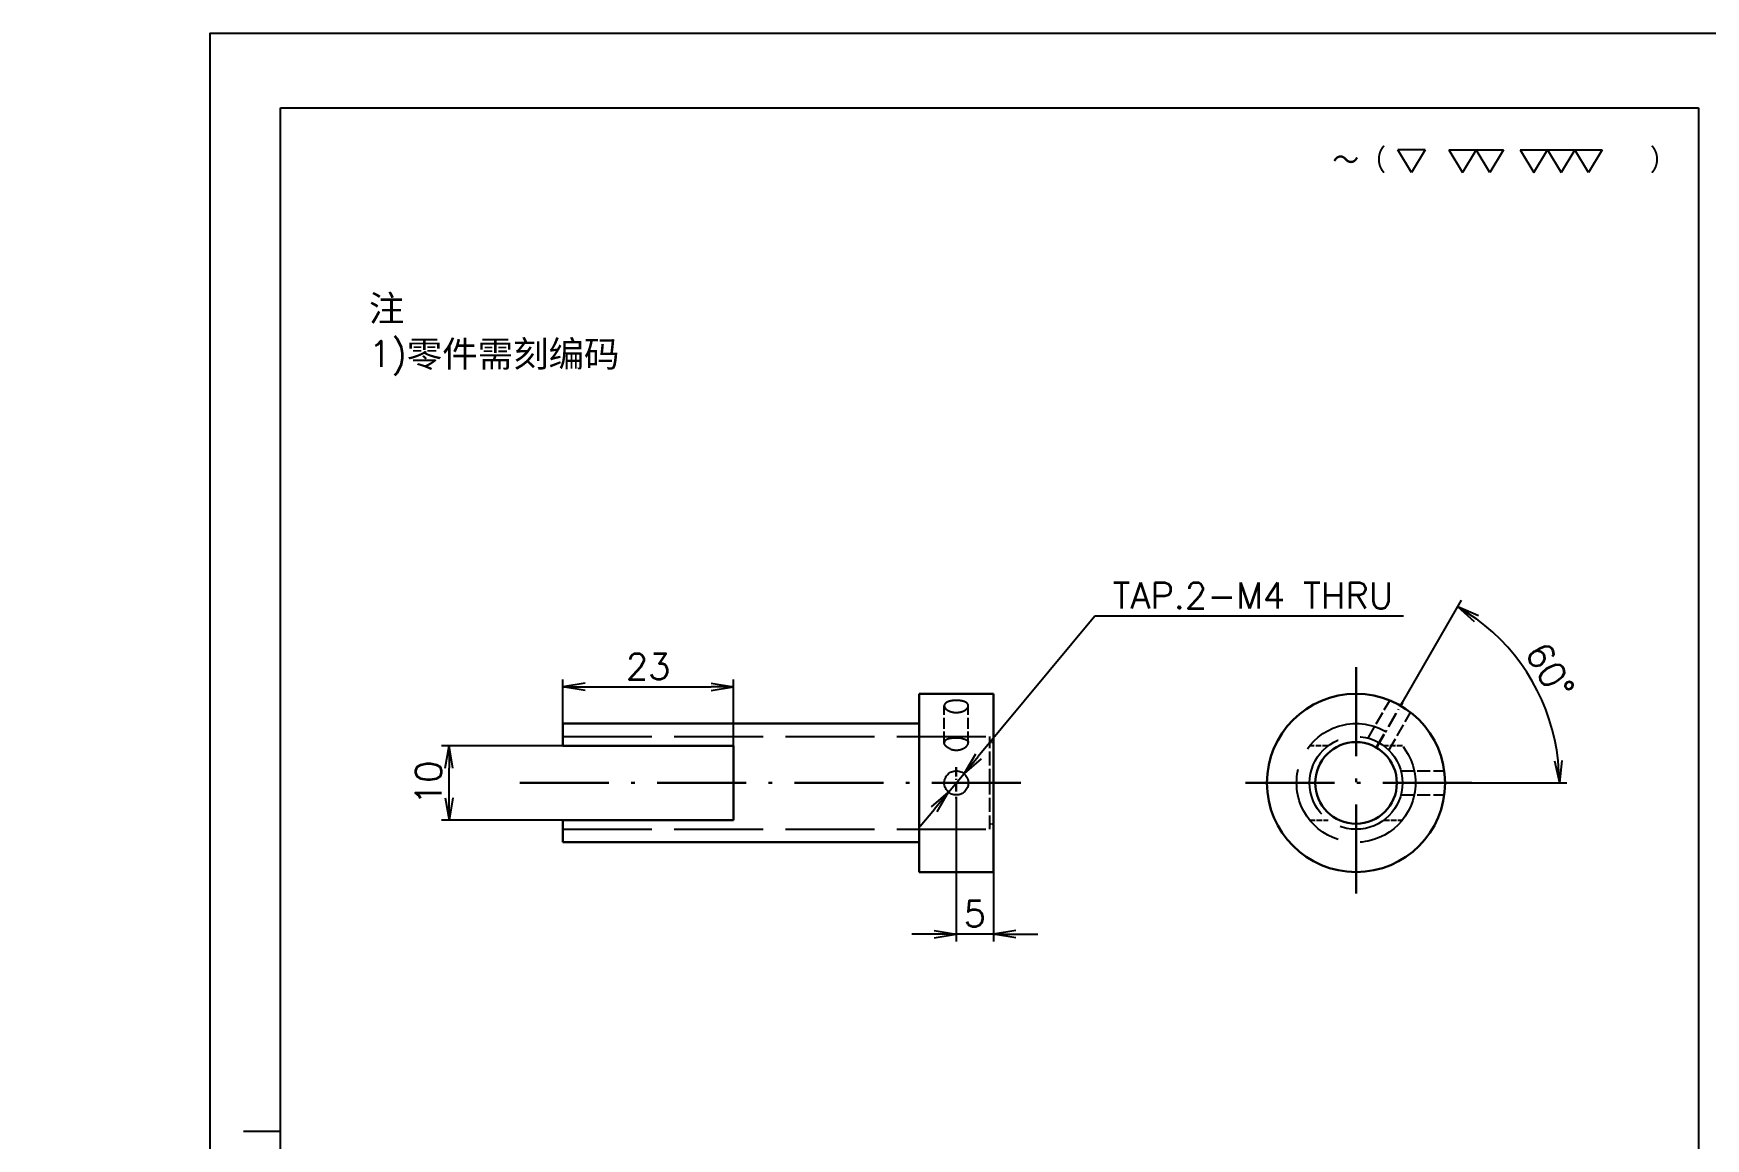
# Model space of a CAD drawing. Header units: millimetres. Extents: x 11035 to 42401, y -8968 to 2503.
# Drawn here: x 16162.3 to 16387.5, y 1463.3 to 1612.1 of the extents above; entities that cross this region are included whole.
import ezdxf

# ---------------------------------------------------------------- set-up
doc = ezdxf.new("R2010")
doc.units = ezdxf.units.MM
for name, pattern in [('CENTER-HOKUTO', [23, 20, -1, 1, -1]), ('DASHDOT', [18.5, 12, -3, 0.5, -3]), ('DASHED', [15, 12, -3]), ('HIDDEN-HOKUTO', [3.8, 2.5, -1.3])]:
    doc.linetypes.add(name, pattern=pattern)
for name, color, linetype in [('6', 2, 'Continuous'), ('title_frame', 7, 'Continuous'), ('word_dim', 253, 'Continuous')]:
    doc.layers.add(name, color=color, linetype=linetype)
for name, color, linetype, lineweight in [('AM_7', 2, 'CENTER-HOKUTO', 30), ('AM_HID', 1, 'HIDDEN-HOKUTO', 25), ('AM_VIS', 7, 'Continuous', 30)]:
    doc.layers.add(name, color=color, linetype=linetype, lineweight=lineweight)
doc.styles.get("Standard").update_dxf_attribs({"font": 'romans.shx', "bigfont": 'bigfont.shx'})
doc.dimstyles.new('HKT 1-1', dxfattribs={"dimtxt": 3.5, "dimasz": 3, "dimexe": 1, "dimexo": 0, "dimgap": 1, "dimtad": 3, "dimdsep": 46, "dimtxsty": 'Standard', "dimblk1": 'OPEN', "dimblk2": 'OPEN', "dimsah": 1, "dimcen": 0, "dimclrd": 256, "dimclre": 256, "dimclrt": 3, "dimazin": 2, "dimtfac": 1, "dimtmove": 0, "dimatfit": 3, "dimldrblk": 'OPEN', "dimfxl": 0, "dimtolj": 1, "dimlwd": 25, "dimlwe": 25, "dimarcsym": 0})
doc.dimstyles.new('HKT 1-1$3', dxfattribs={"dimtxt": 3.5, "dimasz": 3, "dimexe": 1, "dimexo": 0, "dimgap": 1, "dimtad": 3, "dimtoh": 1, "dimdsep": 46, "dimtxsty": 'Standard', "dimblk1": 'OPEN', "dimblk2": 'OPEN', "dimsah": 1, "dimcen": 0, "dimclrd": 256, "dimclre": 256, "dimclrt": 3, "dimazin": 2, "dimtfac": 1, "dimtmove": 0, "dimatfit": 3, "dimldrblk": 'OPEN', "dimfxl": 0, "dimtolj": 1, "dimlwd": 25, "dimlwe": 25, "dimarcsym": 0})
doc.dimstyles.new('RS1-1', dxfattribs={"dimtxt": 3.5, "dimasz": 3, "dimexe": 1, "dimexo": 0, "dimgap": 1, "dimtad": 3, "dimdsep": 46, "dimtxsty": 'Standard', "dimblk1": 'OPEN', "dimblk2": 'OPEN', "dimsah": 1, "dimcen": 0, "dimclrd": 256, "dimclre": 256, "dimclrt": 3, "dimazin": 2, "dimtfac": 1, "dimtmove": 0, "dimatfit": 3, "dimldrblk": 'OPEN', "dimfxl": 0, "dimtolj": 1, "dimtzin": 0, "dimarcsym": 0})

# ---------------------------------------------------------------- blocks, each defined once
blk = doc.blocks.new('_Open')
at = {"color": 0, "lineweight": -2}
for p, q in [((-1, 0.167), (0, 0)), ((-1, -0.167), (0, 0)), ((0, 0), (-1, 0))]:
    blk.add_line(p, q, dxfattribs=at)
blk = doc.blocks.new('*D176')
at = {"layer": 'DEFPOINTS', "color": 0, "linetype": 'Continuous', "ltscale": 2}
for p in [(12963.73, 1548.82), (12963.73, 1529.4), (12979.23, 1529.4)]:
    blk.add_point(p, dxfattribs=at)
at = {"layer": 'DEFPOINTS', "color": 0, "ltscale": 2}
for p in [(42286.85, -8849.77), (42263.85, -8854.69), (42286.85, -8857.69)]:
    blk.add_point(p, dxfattribs=at)
at = {"layer": 'word_dim', "linetype": 'Continuous', "lineweight": -2, "ltscale": 2}
for p, q in [((12963.73, 1529.4), (12963.73, 1549.82)), ((12979.23, 1529.4), (12979.23, 1549.82)), ((12963.73, 1548.82), (12934.02, 1548.82)), ((12976.23, 1548.82), (12966.73, 1548.82))]:
    blk.add_line(p, q, dxfattribs=at)
at = {"layer": 'word_dim', "lineweight": 25, "ltscale": 2}
for p, q in [((42263.85, -8854.69), (42263.85, -8848.77)), ((42266.85, -8849.77), (42283.85, -8849.77)), ((42286.85, -8857.69), (42286.85, -8848.77))]:
    blk.add_line(p, q, dxfattribs=at)
at = {"layer": 'word_dim', "linetype": 'Continuous', "lineweight": -2, "ltscale": 2, "xscale": 3, "yscale": 3, "zscale": 3, "rotation": 180}
blk.add_blockref('_Open', (12963.73, 1548.82), dxfattribs=at)
at = {"layer": 'word_dim', "linetype": 'Continuous', "lineweight": -2, "ltscale": 2, "xscale": 3, "yscale": 3, "zscale": 3}
blk.add_blockref('_Open', (12979.23, 1548.82), dxfattribs=at)
at = {"layer": 'word_dim', "lineweight": 25, "ltscale": 2, "xscale": 3, "yscale": 3, "zscale": 3, "rotation": 180}
blk.add_blockref('_Open', (42263.85, -8849.77), dxfattribs=at)
at = {"layer": 'word_dim', "lineweight": 25, "ltscale": 2, "xscale": 3, "yscale": 3, "zscale": 3}
blk.add_blockref('_Open', (42286.85, -8849.77), dxfattribs=at)
at = {"layer": 'word_dim', "color": 3, "linetype": 'Continuous', "ltscale": 2, "insert": (12947.37, 1552.67), "char_height": 3.5, "attachment_point": 5}
blk.add_mtext('\\A1;%%C15.5{\\H0.7x;\\S+0^ -0.05;}', dxfattribs=at)
at = {"layer": 'word_dim', "color": 3, "ltscale": 2, "insert": (42275.35, -8847.02), "char_height": 3.5, "attachment_point": 5}
blk.add_mtext('\\A1;23', dxfattribs=at)
blk = doc.blocks.new('*D177')
at = {"layer": 'DEFPOINTS', "color": 0, "linetype": 'Continuous', "ltscale": 2}
for p in [(12963.73, 1529.4), (12979.23, 1521.4), (13006.99, 1521.4)]:
    blk.add_point(p, dxfattribs=at)
at = {"layer": 'DEFPOINTS', "color": 0, "ltscale": 2}
for p in [(42316.85, -8864.8), (42321.85, -8874.69), (42316.85, -8883.05)]:
    blk.add_point(p, dxfattribs=at)
at = {"layer": 'word_dim', "linetype": 'Continuous', "lineweight": -2, "ltscale": 2}
for p, q in [((13006.99, 1532.4), (13006.99, 1535.4)), ((12963.73, 1529.4), (13007.99, 1529.4)), ((13006.99, 1529.4), (13006.99, 1521.4)), ((12979.23, 1521.4), (13007.99, 1521.4)), ((13006.99, 1518.4), (13006.99, 1515.4))]:
    blk.add_line(p, q, dxfattribs=at)
at = {"layer": 'word_dim', "lineweight": 25, "ltscale": 2}
for p, q in [((42316.85, -8864.8), (42316.85, -8884.05)), ((42321.85, -8874.69), (42321.85, -8884.05)), ((42313.85, -8883.05), (42310.85, -8883.05)), ((42321.85, -8883.05), (42316.85, -8883.05)), ((42324.85, -8883.05), (42327.85, -8883.05))]:
    blk.add_line(p, q, dxfattribs=at)
at = {"layer": 'word_dim', "linetype": 'Continuous', "lineweight": -2, "ltscale": 2, "xscale": 3, "yscale": 3, "zscale": 3}
for p, rotation in [((13006.99, 1529.4), 270), ((13006.99, 1521.4), 90)]:
    blk.add_blockref('_Open', p, dxfattribs=dict(at, rotation=rotation))
at = {"layer": 'word_dim', "lineweight": 25, "ltscale": 2, "xscale": 3, "yscale": 3, "zscale": 3}
blk.add_blockref('_Open', (42316.85, -8883.05), dxfattribs=at)
at = {"layer": 'word_dim', "lineweight": 25, "ltscale": 2, "xscale": 3, "yscale": 3, "zscale": 3, "rotation": 180}
blk.add_blockref('_Open', (42321.85, -8883.05), dxfattribs=at)
at = {"layer": 'word_dim', "color": 3, "linetype": 'Continuous', "ltscale": 2, "insert": (13004.24, 1525.4), "char_height": 3.5, "attachment_point": 5, "rotation": 90}
blk.add_mtext('\\A1;8', dxfattribs=at)
at = {"layer": 'word_dim', "color": 3, "ltscale": 2, "insert": (42319.35, -8880.3), "char_height": 3.5, "attachment_point": 5}
blk.add_mtext('\\A1;5', dxfattribs=at)
blk = doc.blocks.new('*D178')
at = {"layer": 'DEFPOINTS', "color": 0, "linetype": 'Continuous', "ltscale": 2}
for p in [(12976.24, 1569.81), (12969.75, 1539.82), (12973.21, 1539.82), (12963.73, 1529.4), (12979.23, 1529.4)]:
    blk.add_point(p, dxfattribs=at)
at = {"layer": 'DEFPOINTS', "color": 0, "ltscale": 2}
for p in [(42317.89, -8861.45), (42315.82, -8863.94)]:
    blk.add_point(p, dxfattribs=at)
at = {"layer": 'word_dim', "linetype": 'Continuous', "lineweight": -2, "ltscale": 2}
for q in [(12957.28, 1567.42), (12985.68, 1567.42)]:
    blk.add_line((12971.48, 1542.82), q, dxfattribs=at)
at = {"layer": 'word_dim', "lineweight": 25, "ltscale": 2}
for p, q in [((42335.5, -8840.23), (42319.81, -8859.14)), ((42377.1, -8840.23), (42335.5, -8840.23)), ((42315.82, -8863.94), (42317.89, -8861.45)), ((42313.9, -8866.25), (42311.99, -8868.56))]:
    blk.add_line(p, q, dxfattribs=at)
at = {"layer": 'word_dim', "linetype": 'Continuous', "lineweight": -2, "ltscale": 2}
blk.add_arc((12971.48, 1542.82), 27.4, 66.276, 113.724, dxfattribs=at)
at = {"layer": 'word_dim', "linetype": 'Continuous', "lineweight": -2, "ltscale": 2, "xscale": 3, "yscale": 3, "zscale": 3}
for p, rotation in [((12957.78, 1566.56), 206.8619962460085), ((12985.18, 1566.56), 333.1380037539915)]:
    blk.add_blockref('_Open', p, dxfattribs=dict(at, rotation=rotation))
at = {"layer": 'word_dim', "lineweight": 25, "ltscale": 2, "xscale": 3, "yscale": 3, "zscale": 3}
for p, rotation in [((42317.89, -8861.45), 230.3130372418511), ((42315.82, -8863.94), 50.31303724185107)]:
    blk.add_blockref('_Open', p, dxfattribs=dict(at, rotation=rotation))
at = {"layer": 'word_dim', "color": 3, "linetype": 'Continuous', "ltscale": 2, "insert": (12971.48, 1572.98), "char_height": 3.5, "attachment_point": 5}
blk.add_mtext('\\A1;60°', dxfattribs=at)
at = {"layer": 'word_dim', "color": 3, "ltscale": 2, "insert": (42356.8, -8837.48), "char_height": 3.5, "attachment_point": 5}
blk.add_mtext('\\A1;TAP{\\Fromans,bigfont|c134;.2-}M{\\Fromans,bigfont|c134;4} THRU', dxfattribs=at)
blk = doc.blocks.new('*D181')
at = {"layer": 'DEFPOINTS', "color": 0, "linetype": 'Continuous', "ltscale": 2}
for p in [(12943.98, 1506.4), (12998.98, 1506.4), (12943.98, 1471.43)]:
    blk.add_point(p, dxfattribs=at)
at = {"layer": 'DEFPOINTS', "color": 0, "ltscale": 2}
for p in [(42321.85, -8918.03), (42321.85, -8929.03), (42338, -8929.03)]:
    blk.add_point(p, dxfattribs=at)
at = {"layer": 'word_dim', "linetype": 'Continuous', "lineweight": -2, "ltscale": 2}
for p, q in [((12943.98, 1506.4), (12943.98, 1470.43)), ((12998.98, 1506.4), (12998.98, 1470.43)), ((12995.98, 1471.43), (12946.98, 1471.43))]:
    blk.add_line(p, q, dxfattribs=at)
at = {"layer": 'word_dim', "lineweight": 25, "ltscale": 2}
for p, q in [((42321.85, -8918.03), (42338.69, -8918.03)), ((42338, -8920.83), (42338, -8926.23)), ((42321.85, -8929.03), (42338.69, -8929.03))]:
    blk.add_line(p, q, dxfattribs=at)
at = {"layer": 'word_dim', "linetype": 'Continuous', "lineweight": -2, "ltscale": 2, "xscale": 3, "yscale": 3, "zscale": 3, "rotation": 180}
blk.add_blockref('_Open', (12943.98, 1471.43), dxfattribs=at)
at = {"layer": 'word_dim', "linetype": 'Continuous', "lineweight": -2, "ltscale": 2, "xscale": 3, "yscale": 3, "zscale": 3}
blk.add_blockref('_Open', (12998.98, 1471.43), dxfattribs=at)
at = {"layer": 'word_dim', "lineweight": 25, "ltscale": 2, "xscale": 2.8, "yscale": 2.8, "zscale": 2.8}
for p, rotation in [((42338, -8918.03), 90), ((42338, -8929.03), 270)]:
    blk.add_blockref('_Open', p, dxfattribs=dict(at, rotation=rotation))
at = {"layer": 'word_dim', "color": 3, "linetype": 'Continuous', "ltscale": 2, "insert": (12971.48, 1474.18), "char_height": 3.5, "attachment_point": 5}
blk.add_mtext('\\A1;%%c55', dxfattribs=at)
at = {"layer": 'word_dim', "color": 3, "ltscale": 2, "insert": (42335.55, -8923.53), "char_height": 3.5, "attachment_point": 5, "rotation": 90}
blk.add_mtext('\\A1;%%c11', dxfattribs=at)
blk = doc.blocks.new('\\M+18E64\\M+18FE3\\M+182B0\\M+18B4C\\M+18D86\\M+18169\\M+197CE\\M+1816A')
at = {"layer": '6', "color": 3}
for p, q in [((5.64, -0.64), (4.7, 0.92)), ((6.58, 0.92), (4.7, 0.92)), ((6.58, 0.92), (5.64, -0.64)), ((8.19, 0.92), (11.96, 0.92)), ((8.19, 0.92), (9.14, -0.64)), ((10.08, 0.92), (9.14, -0.64)), ((11.02, -0.64), (10.08, 0.92)), ((11.96, 0.92), (11.02, -0.64)), ((13.09, 0.92), (14.98, 0.92)), ((13.09, 0.92), (14.04, -0.64)), ((14.04, -0.64), (14.98, 0.92)), ((14.98, 0.92), (18.74, 0.92)), ((14.98, 0.92), (15.92, -0.64)), ((16.86, 0.92), (15.92, -0.64)), ((17.8, -0.64), (16.86, 0.92)), ((18.74, 0.92), (17.8, -0.64))]:
    blk.add_line(p, q, dxfattribs=at)
at = {"color": 3}
blk.add_text('\\M+18160\\M+18169\\M+18140             \\M+1816A', height=1.68, dxfattribs=at).set_placement((0.19, -0.66))
blk = doc.blocks.new('*D190')
at = {"layer": 'DEFPOINTS', "color": 0, "ltscale": 2}
for p in [(16218.26, 1516.15), (16233.58, 1516.15), (16233.58, 1506.15)]:
    blk.add_point(p, dxfattribs=at)
at = {"layer": 'word_dim', "lineweight": 25, "ltscale": 2}
for p, q in [((16233.58, 1516.15), (16217.26, 1516.15)), ((16218.26, 1509.15), (16218.26, 1513.15)), ((16233.58, 1506.15), (16217.26, 1506.15))]:
    blk.add_line(p, q, dxfattribs=at)
at = {"layer": 'word_dim', "lineweight": 25, "ltscale": 2, "xscale": 3, "yscale": 3, "zscale": 3}
for p, rotation in [((16218.26, 1516.15), 90), ((16218.26, 1506.15), 270)]:
    blk.add_blockref('_Open', p, dxfattribs=dict(at, rotation=rotation))
at = {"layer": 'word_dim', "color": 3, "ltscale": 2, "insert": (16215.51, 1511.15), "char_height": 3.5, "attachment_point": 5, "rotation": 90}
blk.add_mtext('\\A1;10', dxfattribs=at)
blk = doc.blocks.new('*D191')
at = {"layer": 'DEFPOINTS', "color": 0, "ltscale": 2}
for p in [(16256.58, 1524.08), (16233.58, 1519.15), (16256.58, 1516.15)]:
    blk.add_point(p, dxfattribs=at)
at = {"layer": 'word_dim', "lineweight": 25, "ltscale": 2}
for p, q in [((16233.58, 1519.15), (16233.58, 1525.08)), ((16256.58, 1516.15), (16256.58, 1525.08)), ((16236.58, 1524.08), (16253.58, 1524.08))]:
    blk.add_line(p, q, dxfattribs=at)
at = {"layer": 'word_dim', "lineweight": 25, "ltscale": 2, "xscale": 3, "yscale": 3, "zscale": 3, "rotation": 180}
blk.add_blockref('_Open', (16233.58, 1524.08), dxfattribs=at)
at = {"layer": 'word_dim', "lineweight": 25, "ltscale": 2, "xscale": 3, "yscale": 3, "zscale": 3}
blk.add_blockref('_Open', (16256.58, 1524.08), dxfattribs=at)
at = {"layer": 'word_dim', "color": 3, "ltscale": 2, "insert": (16245.08, 1526.83), "char_height": 3.5, "attachment_point": 5}
blk.add_mtext('\\A1;23', dxfattribs=at)
blk = doc.blocks.new('*D192')
at = {"layer": 'DEFPOINTS', "color": 0, "ltscale": 2}
for p in [(16286.58, 1509.04), (16291.58, 1499.15), (16286.58, 1490.79)]:
    blk.add_point(p, dxfattribs=at)
at = {"layer": 'word_dim', "lineweight": 25, "ltscale": 2}
for p, q in [((16286.58, 1509.04), (16286.58, 1489.79)), ((16291.58, 1499.15), (16291.58, 1489.79)), ((16283.58, 1490.79), (16280.58, 1490.79)), ((16291.58, 1490.79), (16286.58, 1490.79)), ((16294.58, 1490.79), (16297.58, 1490.79))]:
    blk.add_line(p, q, dxfattribs=at)
at = {"layer": 'word_dim', "lineweight": 25, "ltscale": 2, "xscale": 3, "yscale": 3, "zscale": 3}
blk.add_blockref('_Open', (16286.58, 1490.79), dxfattribs=at)
at = {"layer": 'word_dim', "lineweight": 25, "ltscale": 2, "xscale": 3, "yscale": 3, "zscale": 3, "rotation": 180}
blk.add_blockref('_Open', (16291.58, 1490.79), dxfattribs=at)
at = {"layer": 'word_dim', "color": 3, "ltscale": 2, "insert": (16289.08, 1493.54), "char_height": 3.5, "attachment_point": 5}
blk.add_mtext('\\A1;5', dxfattribs=at)
blk = doc.blocks.new('*D193')
at = {"layer": 'DEFPOINTS', "color": 0, "ltscale": 2}
for p in [(16287.62, 1512.4), (16285.55, 1509.9)]:
    blk.add_point(p, dxfattribs=at)
at = {"layer": 'word_dim', "lineweight": 25, "ltscale": 2}
for p, q in [((16305.23, 1533.62), (16289.53, 1514.71)), ((16346.83, 1533.62), (16305.23, 1533.62)), ((16285.55, 1509.9), (16287.62, 1512.4)), ((16283.63, 1507.59), (16281.71, 1505.28))]:
    blk.add_line(p, q, dxfattribs=at)
at = {"layer": 'word_dim', "lineweight": 25, "ltscale": 2, "xscale": 3, "yscale": 3, "zscale": 3}
for p, rotation in [((16287.62, 1512.4), 230.3130372418511), ((16285.55, 1509.9), 50.31303724185107)]:
    blk.add_blockref('_Open', p, dxfattribs=dict(at, rotation=rotation))
at = {"layer": 'word_dim', "color": 3, "ltscale": 2, "insert": (16326.53, 1536.37), "char_height": 3.5, "attachment_point": 5}
blk.add_mtext('\\A1;TAP{\\Fromans,bigfont|c134;.2-}M{\\Fromans,bigfont|c134;4} THRU', dxfattribs=at)
blk = doc.blocks.new('*D194')
at = {"layer": 'DEFPOINTS', "color": 0, "ltscale": 2}
for p in [(16346.67, 1521.98), (16366.17, 1520.52), (16343.15, 1515.87), (16324.82, 1511.15), (16356.02, 1511.15)]:
    blk.add_point(p, dxfattribs=at)
at = {"layer": 'word_dim', "lineweight": 25, "ltscale": 2}
for p, q in [((16346.67, 1521.98), (16354.62, 1535.75)), ((16356.02, 1511.15), (16368.82, 1511.15))]:
    blk.add_line(p, q, dxfattribs=at)
blk.add_arc((16340.42, 1511.15), 27.4, 6.2758, 53.7242, dxfattribs=at)
at = {"layer": 'word_dim', "lineweight": 25, "ltscale": 2, "xscale": 3, "yscale": 3, "zscale": 3}
for p, rotation in [((16354.12, 1534.88), 146.8621121451687), ((16367.82, 1511.15), 273.1378913697372)]:
    blk.add_blockref('_Open', p, dxfattribs=dict(at, rotation=rotation))
at = {"layer": 'word_dim', "color": 3, "ltscale": 2, "insert": (16366.53, 1526.23), "char_height": 3.5, "attachment_point": 5, "rotation": 300}
blk.add_mtext('\\A1;60°', dxfattribs=at)

msp = doc.modelspace()

# ---------------------------------------------------------------- linework, layer by layer
at = {"layer": 'AM_7', "linetype": 'DASHDOT'}
for p, q in [((16340.421, 1526.749), (16340.421, 1495.549)), ((16227.781, 1511.149), (16297.381, 1511.149)), ((16356.021, 1511.149), (16324.821, 1511.149))]:
    msp.add_line(p, q, dxfattribs=at)
at = {"layer": 'AM_7', "linetype": 'DASHDOT', "ltscale": 0.176385}
for p, q in [((16343.145, 1515.868), (16346.673, 1521.978)), ((16345.869, 1511.149), (16352.925, 1511.149))]:
    msp.add_line(p, q, dxfattribs=at)
at = {"layer": 'AM_7', "linetype": 'DASHDOT', "ltscale": 0.105365}
for p, q in [((16286.581, 1513.257), (16286.581, 1509.042)), ((16288.689, 1511.149), (16284.474, 1511.149))]:
    msp.add_line(p, q, dxfattribs=at)
at = {"layer": 'AM_HID', "linetype": 'DASHED', "ltscale": 0.124491}
for p, q in [((16284.96, 1516.562), (16284.96, 1521.542)), ((16288.202, 1516.562), (16288.202, 1521.542))]:
    msp.add_line(p, q, dxfattribs=at)
at = {"layer": 'AM_HID', "linetype": 'DASHED', "ltscale": 0.146346}
msp.add_line((16342.035, 1517.187), (16344.962, 1522.257), dxfattribs=at)
at = {"layer": 'AM_HID', "linetype": 'DASHED', "ltscale": 0.146347}
for p, q in [((16344.843, 1515.566), (16347.77, 1520.636)), ((16346.457, 1512.77), (16352.311, 1512.77)), ((16346.457, 1509.528), (16352.311, 1509.528))]:
    msp.add_line(p, q, dxfattribs=at)
at = {"layer": 'AM_HID', "linetype": 'DASHED'}
for p, q in [((16233.581, 1517.399), (16263.581, 1517.399)), ((16263.581, 1517.399), (16291.081, 1517.399)), ((16233.581, 1504.899), (16291.081, 1504.899))]:
    msp.add_line(p, q, dxfattribs=at)
at = {"layer": 'AM_HID', "linetype": 'DASHED', "ltscale": 0.15625}
for p, q in [((16291.081, 1511.149), (16291.081, 1517.399)), ((16291.081, 1504.899), (16291.081, 1511.149))]:
    msp.add_line(p, q, dxfattribs=at)
at = {"layer": 'AM_HID', "linetype": 'DASHED', "ltscale": 0.0125}
for p, q in [((16291.081, 1516.649), (16291.581, 1516.649)), ((16291.081, 1505.649), (16291.581, 1505.649))]:
    msp.add_line(p, q, dxfattribs=at)
at = {"layer": 'AM_HID', "linetype": 'DASHED', "ltscale": 0.062375}
for p, q in [((16336.671, 1516.149), (16334.176, 1516.149)), ((16346.666, 1516.149), (16344.171, 1516.149)), ((16334.176, 1506.149), (16336.671, 1506.149)), ((16344.171, 1506.149), (16346.666, 1506.149))]:
    msp.add_line(p, q, dxfattribs=at)
at = {"layer": 'AM_HID', "linetype": 'DASHED'}
for centre, radius in [((16340.421, 1511.149), 8), ((16340.421, 1511.149), 6.25), ((16286.581, 1511.149), 1.621)]:
    msp.add_circle(centre, radius, dxfattribs=at)
for points, knots in [([(16287.358, 1522.18), (16287.118, 1522.232), (16286.857, 1522.26), (16286.588, 1522.269), (16286.062, 1522.247), (16285.588, 1522.141), (16285.375, 1522.066), (16285.129, 1521.921), (16285.001, 1521.734), (16284.974, 1521.672), (16284.96, 1521.608), (16284.96, 1521.542)], [0, 0, 0, 0, 0, 0, 2.3767685, 2.3767685, 2.3767685, 4.6626699, 4.6626699, 4.6626699, 5.6908897, 5.6908897, 5.6908897, 5.6908897, 5.6908897, 5.6908897]), ([(16284.96, 1521.542), (16284.96, 1521.453), (16284.984, 1521.362), (16285.032, 1521.272), (16285.174, 1521.092), (16285.39, 1520.937), (16285.517, 1520.866), (16285.656, 1520.806), (16285.804, 1520.757)], [0, 0, 0, 0, 0, 0, 1.3452363, 1.3452363, 1.3452363, 2.7879598, 2.7879598, 2.7879598, 2.7879598, 2.7879598, 2.7879598]), ([(16285.804, 1520.757), (16286.043, 1520.678), (16286.305, 1520.629), (16286.576, 1520.615), (16287.106, 1520.656), (16287.58, 1520.821), (16287.79, 1520.931), (16288.034, 1521.123), (16288.162, 1521.339), (16288.189, 1521.407), (16288.202, 1521.475), (16288.202, 1521.542)], [0, 0, 0, 0, 0, 0, 2.3850246, 2.3850246, 2.3850246, 4.6978305, 4.6978305, 4.6978305, 5.7341209, 5.7341209, 5.7341209, 5.7341209, 5.7341209, 5.7341209]), ([(16288.202, 1521.542), (16288.202, 1521.63), (16288.178, 1521.715), (16288.131, 1521.794), (16287.988, 1521.943), (16287.771, 1522.058), (16287.644, 1522.108), (16287.505, 1522.148), (16287.358, 1522.18)], [0, 0, 0, 0, 0, 0, 1.3334533, 1.3334533, 1.3334533, 2.7530209, 2.7530209, 2.7530209, 2.7530209, 2.7530209, 2.7530209]), ([(16287.358, 1517.131), (16287.057, 1517.18), (16286.721, 1517.197), (16286.384, 1517.198), (16285.823, 1517.162), (16285.365, 1517.035), (16285.204, 1516.966), (16285.047, 1516.842), (16284.977, 1516.687), (16284.966, 1516.647), (16284.96, 1516.605), (16284.96, 1516.562)], [0, 0, 0, 0, 0, 0, 2.9861481, 2.9861481, 2.9861481, 5.0374249, 5.0374249, 5.0374249, 5.7087759, 5.7087759, 5.7087759, 5.7087759, 5.7087759, 5.7087759]), ([(16285.804, 1515.709), (16285.598, 1515.788), (16285.411, 1515.892), (16285.248, 1516.016), (16285.072, 1516.206), (16284.985, 1516.401), (16284.969, 1516.456), (16284.96, 1516.51), (16284.96, 1516.562)], [0, 0, 0, 0, 0, 0, 2.0218675, 2.0218675, 2.0218675, 2.8139921, 2.8139921, 2.8139921, 2.8139921, 2.8139921, 2.8139921]), ([(16285.804, 1515.709), (16286.043, 1515.617), (16286.307, 1515.559), (16286.58, 1515.542), (16287.115, 1515.592), (16287.587, 1515.787), (16287.794, 1515.914), (16288.035, 1516.128), (16288.162, 1516.356), (16288.189, 1516.426), (16288.202, 1516.496), (16288.202, 1516.562)], [0, 0, 0, 0, 0, 0, 2.4051669, 2.4051669, 2.4051669, 4.7407244, 4.7407244, 4.7407244, 5.7841565, 5.7841565, 5.7841565, 5.7841565, 5.7841565, 5.7841565]), ([(16287.358, 1517.131), (16287.562, 1517.098), (16287.749, 1517.051), (16287.915, 1516.988), (16288.092, 1516.867), (16288.178, 1516.71), (16288.194, 1516.663), (16288.202, 1516.613), (16288.202, 1516.562)], [0, 0, 0, 0, 0, 0, 1.9665584, 1.9665584, 1.9665584, 2.7450088, 2.7450088, 2.7450088, 2.7450088, 2.7450088, 2.7450088])]:
    msp.add_open_spline(points, degree=5, knots=knots, dxfattribs=at)
at = {"layer": 'AM_VIS', "ltscale": 0.25}
for p, q in [((16281.581, 1523.149), (16291.581, 1523.149)), ((16281.581, 1499.149), (16291.581, 1499.149))]:
    msp.add_line(p, q, dxfattribs=at)
at = {"layer": 'AM_VIS', "ltscale": 0.3}
for p, q in [((16281.581, 1511.149), (16281.581, 1523.149)), ((16291.581, 1511.149), (16291.581, 1523.149)), ((16281.581, 1499.149), (16281.581, 1511.149)), ((16291.581, 1499.149), (16291.581, 1511.149))]:
    msp.add_line(p, q, dxfattribs=at)
at = {"layer": 'AM_VIS', "ltscale": 0.075}
for p, q in [((16233.581, 1519.149), (16233.581, 1516.149)), ((16233.581, 1506.149), (16233.581, 1503.149))]:
    msp.add_line(p, q, dxfattribs=at)
at = {"layer": 'AM_VIS'}
for p, q in [((16263.581, 1519.149), (16233.581, 1519.149)), ((16256.581, 1516.149), (16233.581, 1516.149)), ((16256.581, 1506.149), (16233.581, 1506.149)), ((16263.581, 1503.149), (16233.581, 1503.149))]:
    msp.add_line(p, q, dxfattribs=at)
at = {"layer": 'AM_VIS', "ltscale": 0.45}
for p, q in [((16281.581, 1519.149), (16263.581, 1519.149)), ((16281.581, 1503.149), (16263.581, 1503.149))]:
    msp.add_line(p, q, dxfattribs=at)
at = {"layer": 'AM_VIS', "ltscale": 0.03125}
msp.add_line((16233.581, 1516.149), (16233.581, 1517.399), dxfattribs=at)
at = {"layer": 'AM_VIS', "ltscale": 0.125}
for p, q in [((16256.581, 1516.149), (16256.581, 1511.149)), ((16256.581, 1511.149), (16256.581, 1506.149))]:
    msp.add_line(p, q, dxfattribs=at)
at = {"layer": 'AM_VIS'}
for radius in [12, 5.5]:
    msp.add_circle((16340.421, 1511.149), radius, dxfattribs=at)
at = {"layer": 'title_frame'}
for p, q in [((16195.562, 1602.078), (16386.562, 1602.078)), ((16195.562, 1326.328), (16195.562, 1602.078)), ((16200.562, 1602.078), (16386.562, 1602.078)), ((16386.562, 1602.078), (16386.562, 1326.328)), ((16195.562, 1464.203), (16190.562, 1464.203))]:
    msp.add_line(p, q, dxfattribs=at)
at = {"layer": 'title_frame', "color": 4}
msp.add_lwpolyline([(16186.062, 1315.078), (16396.062, 1315.078), (16396.062, 1612.078), (16186.062, 1612.078)], close=True, dxfattribs=at)

# ---------------------------------------------------------------- block references
at = {"layer": 'title_frame', "xscale": 1.959999999999127, "yscale": 1.959999999999127, "zscale": 1.96}
msp.add_blockref('\\M+18E64\\M+18FE3\\M+182B0\\M+18B4C\\M+18D86\\M+18169\\M+197CE\\M+1816A', (16336.853, 1594.613), dxfattribs=at)

# ---------------------------------------------------------------- texts
at = {"ltscale": 2, "char_height": 3.5, "attachment_point": 1}
for s, insert, width in [('{\\fSimSun|b0|i0|c134|p2;\\C3;注}', (16207.468, 1576.802), 10.36469), ('{\\Fromans,bigfont|c134;\\C3;1)\\fSimSun|b0|i0|c134|p2;零件需刻编码}', (16207.468, 1570.671), 96.90613)]:
    msp.add_mtext(s, dxfattribs=dict(at, insert=insert, width=width))

# ---------------------------------------------------------------- dimensions: what is measured, and where the dimension line sits
at = {"layer": 'word_dim', "linetype": 'Continuous', "ltscale": 2}
dim = msp.add_angular_dim_2l(base=(12976.241, 1569.81), line1=((12973.214, 1539.825), (12979.232, 1529.401)), line2=((12969.75, 1539.825), (12963.732, 1529.401)), dimstyle='RS1-1', dxfattribs=at)
dim.commit()
dim.dimension.update_dxf_attribs({"geometry": '*D178', "text_midpoint": (12971.482, 1572.977)})
for base, p1, p2, text, picture, middle in [((12963.732, 1548.817), (12979.232, 1529.401), (12963.732, 1529.401), '%%C<>{\\H0.7x;\\S+0^ -0.05;}', '*D176', (12947.374, 1552.675)), ((12943.982, 1471.426), (12998.982, 1506.401), (12943.982, 1506.401), '%%c<>', '*D181', (12971.482, 1474.176))]:
    dim = msp.add_linear_dim(base=base, p1=p1, p2=p2, text=text, dimstyle='RS1-1', dxfattribs=at)
    dim.commit()
    dim.dimension.update_dxf_attribs({"geometry": picture, "text_midpoint": middle})
at = {"layer": 'word_dim', "ltscale": 2}
dim = msp.add_diameter_dim_2p(p1=(16285.546, 1509.902), p2=(16287.616, 1512.397), text='TAP{\\Fromans,bigfont|c134;.2-}M{\\Fromans,bigfont|c134;4} THRU', dimstyle='HKT 1-1$3', dxfattribs=at)
dim.commit()
dim.dimension.update_dxf_attribs({"geometry": '*D193', "text_midpoint": (16326.526, 1533.618), "dimtype": 163})
at = {"layer": 'word_dim', "linetype": 'Continuous', "ltscale": 2}
dim = msp.add_linear_dim(base=(13006.99, 1521.401), p1=(12963.732, 1529.401), p2=(12979.232, 1521.401), angle=90, dimstyle='RS1-1', dxfattribs=at)
dim.commit()
dim.dimension.update_dxf_attribs({"geometry": '*D177', "text_midpoint": (13004.24, 1525.401)})
at = {"layer": 'word_dim', "ltscale": 2}
dim = msp.add_angular_dim_2l(base=(16366.171, 1520.522), line1=((16356.021, 1511.149), (16324.821, 1511.149)), line2=((16343.145, 1515.868), (16346.673, 1521.978)), dimstyle='HKT 1-1', dxfattribs=at)
dim.commit()
dim.dimension.update_dxf_attribs({"geometry": '*D194', "text_midpoint": (16366.534, 1526.226)})
for base, p1, p2, picture, middle in [((16256.581, 1524.079), (16233.581, 1519.149), (16256.581, 1516.149), '*D191', (16245.081, 1526.829)), ((16286.581, 1490.792), (16291.581, 1499.149), (16286.581, 1509.042), '*D192', (16289.081, 1493.542))]:
    dim = msp.add_linear_dim(base=base, p1=p1, p2=p2, dimstyle='HKT 1-1', dxfattribs=at)
    dim.commit()
    dim.dimension.update_dxf_attribs({"geometry": picture, "text_midpoint": middle})
dim = msp.add_linear_dim(base=(16218.261, 1516.149), p1=(16233.581, 1506.149), p2=(16233.581, 1516.149), angle=90, dimstyle='HKT 1-1', dxfattribs=at)
dim.commit()
dim.dimension.update_dxf_attribs({"geometry": '*D190', "text_midpoint": (16215.511, 1511.149)})

doc.saveas('drawing.dxf')
